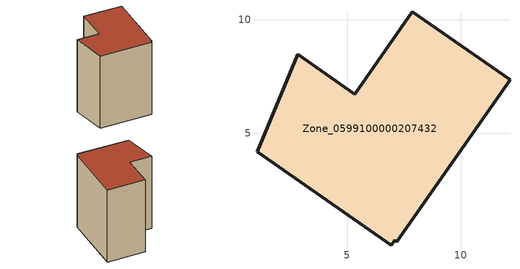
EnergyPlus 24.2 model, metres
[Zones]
Zone_0599100000207432
 floor ground (C_G): 5.34,6.72 7.88,10.34 12.18,7.35 7.18,0.21 7.1,0.27 6.95,0.06 1.03,4.18 2.82,8.48 z0
 wall outside (C_F): 7.88,10.34 5.34,6.72 2.82,8.48 1.03,4.18 6.95,0.06 7.1,0.27 7.18,0.21 12.18,7.35 7.88,10.34 z0:10.86
 roof outside (C_R): 5.34,6.72 2.82,8.48 1.03,4.18 6.95,0.06 7.1,0.27 7.18,0.21 12.18,7.35 7.88,10.34 z10.86
[BUILDING]
Pand.0599100000207432: North Axis=0; Terrain=City; Loads Convergence Tolerance Value=0.04; Temperature Convergence Tolerance Value=0.4; Solar Distribution=FullExterior; Maximum Number of Warmup Days=25; Minimum Number of Warmup Days=1
[Site:Location]
Rotterdam.The.Hague.AP_ZH_NLD Design_Conditions: Latitude=51.96; Longitude=4.45; Time Zone=1; Elevation=-4.5
[SITE:GROUNDTEMPERATURE:BUILDINGSURFACE]
18, 18, 18, 18, 18, 18, 18, 18, 18, 18, 18, 18
[MATERIAL] Thermal Absorptance=0.9; Solar Absorptance=0.7; Visible Absorptance=0.7
Name | Roughness | Thickness | Conductivity | Density | Specific Heat
G.TI.1946 | MediumSmooth | 0.15 | 1 | 540 | 1210
F.TI.1946 | Rough | 0.3 | 0.857143 | 1920 | 840
R.TI.1946 | MediumRough | 0.2 | 0.1 | 1500 | 1000
[CONSTRUCTION]
C_G: G.TI.1946
C_F: F.TI.1946
C_R: R.TI.1946
[ZONE]
Zone_0599100000207432: Type=1; Multiplier=1; Ceiling Height=Autocalculate; Volume=Autocalculate; Floor Area=autocalculate; Part of Total Floor Area=Yes
[ZONEINFILTRATION:DESIGNFLOWRATE]
Infil_Zone_0599100000207432: Zone or ZoneList or Space or SpaceList=Zone_0599100000207432; Schedule=AlwaysOn; Design Flow Rate Calculation Method=Flow/Area; Flow Rate per Floor Area=0.003; Constant Term Coefficient=1; Temperature Term Coefficient=0; Velocity Term Coefficient=0; Velocity Squared Term Coefficient=0
[HVACTEMPLATE:ZONE:IDEALLOADSAIRSYSTEM]
Zone_0599100000207432: Maximum Heating Supply Air Temperature=50; Minimum Cooling Supply Air Temperature=13; Maximum Heating Supply Air Humidity Ratio=0.0156; Minimum Cooling Supply Air Humidity Ratio=0.0077; Heating Limit=NoLimit; Cooling Limit=NoLimit; Dehumidification Control Type=ConstantSensibleHeatRatio; Cooling Sensible Heat Ratio=0.7; Dehumidification Setpoint=60; Humidification Control Type=None; Humidification Setpoint=30; Outdoor Air Method=None; Outdoor Air Flow Rate per Person=0.00944; Outdoor Air Flow Rate per Zone Floor Area=0; Outdoor Air Flow Rate per Zone=0; Demand Controlled Ventilation Type=None; Outdoor Air Economizer Type=NoEconomizer; Heat Recovery Type=None; Sensible Heat Recovery Effectiveness=0.7; Latent Heat Recovery Effectiveness=0.65
[ZONECONTROL:THERMOSTAT]
ThermostatControl_Zone_0599100000207432: Zone or ZoneList=Zone_0599100000207432; Control Type Schedule=DualSetpointControlType; Control 1=Thermostat_Zone_0599100000207432; Temperature Difference Between Cutout And Setpoint=0
[THERMOSTATSETPOINT:DUALSETPOINT]
Thermostat_Zone_0599100000207432: Heating Setpoint Temperature Schedule=HeatingSetpoint_Zone_0599100000207432; Cooling Setpoint Temperature Schedule=CoolingSetpoint_Zone_0599100000207432
[SCHEDULE:COMPACT]
HeatingSetpoint_Zone_0599100000207432: Through: 12/31, For: AllDays, Until: 24:00, 21
CoolingSetpoint_Zone_0599100000207432: Through: 12/31, For: AllDays, Until: 24:00, 24
DualSetpointControlType: Through: 12/31, For: AllDays, Until: 24:00, 4
AlwaysOn: Through: 12/31, For: AllDays, Until: 24:00, 1
